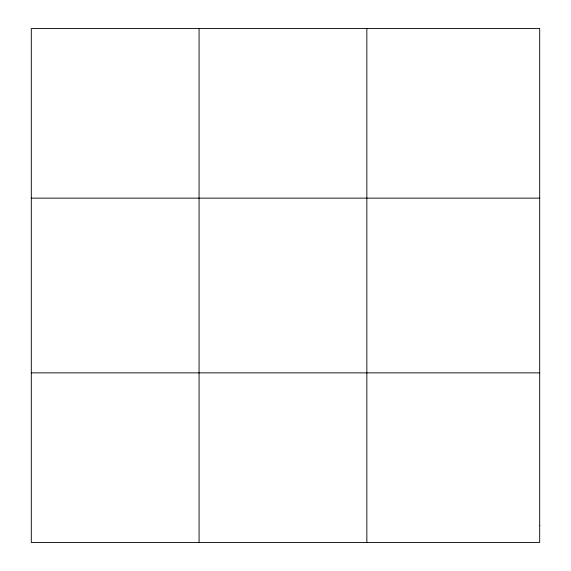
<?xml version="1.0" encoding="UTF-8"?>
<svg xmlns="http://www.w3.org/2000/svg" width="571" height="571" viewBox="0 0 571 571"><rect width="100%" height="100%" fill="white"/><g stroke="black" fill="none" stroke-linecap="round" stroke-linejoin="round"><path stroke-width="0.86" d="M199.072 542.45L199.072 28.55M366.846 542.45L366.846 28.55M31.305 198.137L539.695 198.137M31.305 372.863L539.695 372.863M539.695 525.491L539.695 542.45L31.305 542.45L31.305 28.55L539.695 28.55L539.695 525.491"/></g></svg>
